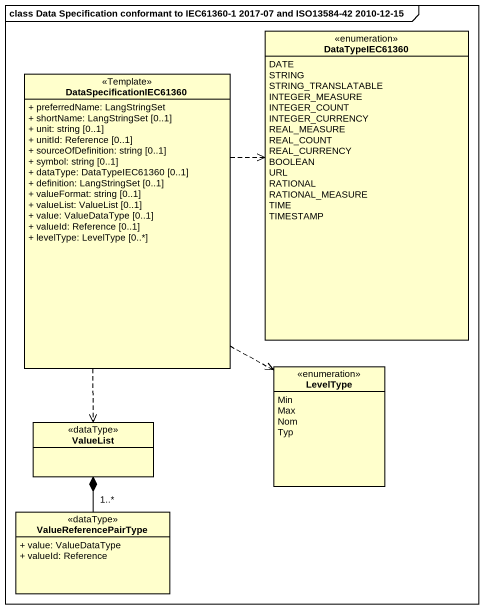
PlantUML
@startuml
mainframe class Data Specification conformant to IEC61360-1 2017-07 and ISO13584-42 2010-12-15
hide circle
hide empty members
skinparam classAttributeIconSize 0
enum DataTypeIEC61360 {
  DATE
  STRING
  STRING_TRANSLATABLE
  INTEGER_MEASURE
  INTEGER_COUNT
  INTEGER_CURRENCY
  REAL_MEASURE
  REAL_COUNT
  REAL_CURRENCY
  BOOLEAN
  URL
  RATIONAL
  RATIONAL_MEASURE
  TIME
  TIMESTAMP
}
class DataSpecificationIEC61360 <<Template>> {
  + preferredName: LangStringSet
  + shortName: LangStringSet [0..1]
  + unit: string [0..1]
  + unitId: Reference [0..1]
  + sourceOfDefinition: string [0..1]
  + symbol: string [0..1]
  + dataType: DataTypeIEC61360 [0..1]
  + definition: LangStringSet [0..1]
  + valueFormat: string [0..1]
  + valueList: ValueList [0..1]
  + value: ValueDataType [0..1]
  + valueId: Reference [0..1]
  + levelType: LevelType [0..*]
}
enum LevelType {
  Min
  Max
  Nom
  Typ
}
class ValueList <<dataType>>
class ValueReferencePairType <<dataType>> {
  + value: ValueDataType
  + valueId: Reference
}
DataSpecificationIEC61360 .right.> DataTypeIEC61360
DataSpecificationIEC61360 ..> LevelType
DataSpecificationIEC61360 ..> ValueList
ValueReferencePairType "1..*" -up-* ValueList
@enduml
